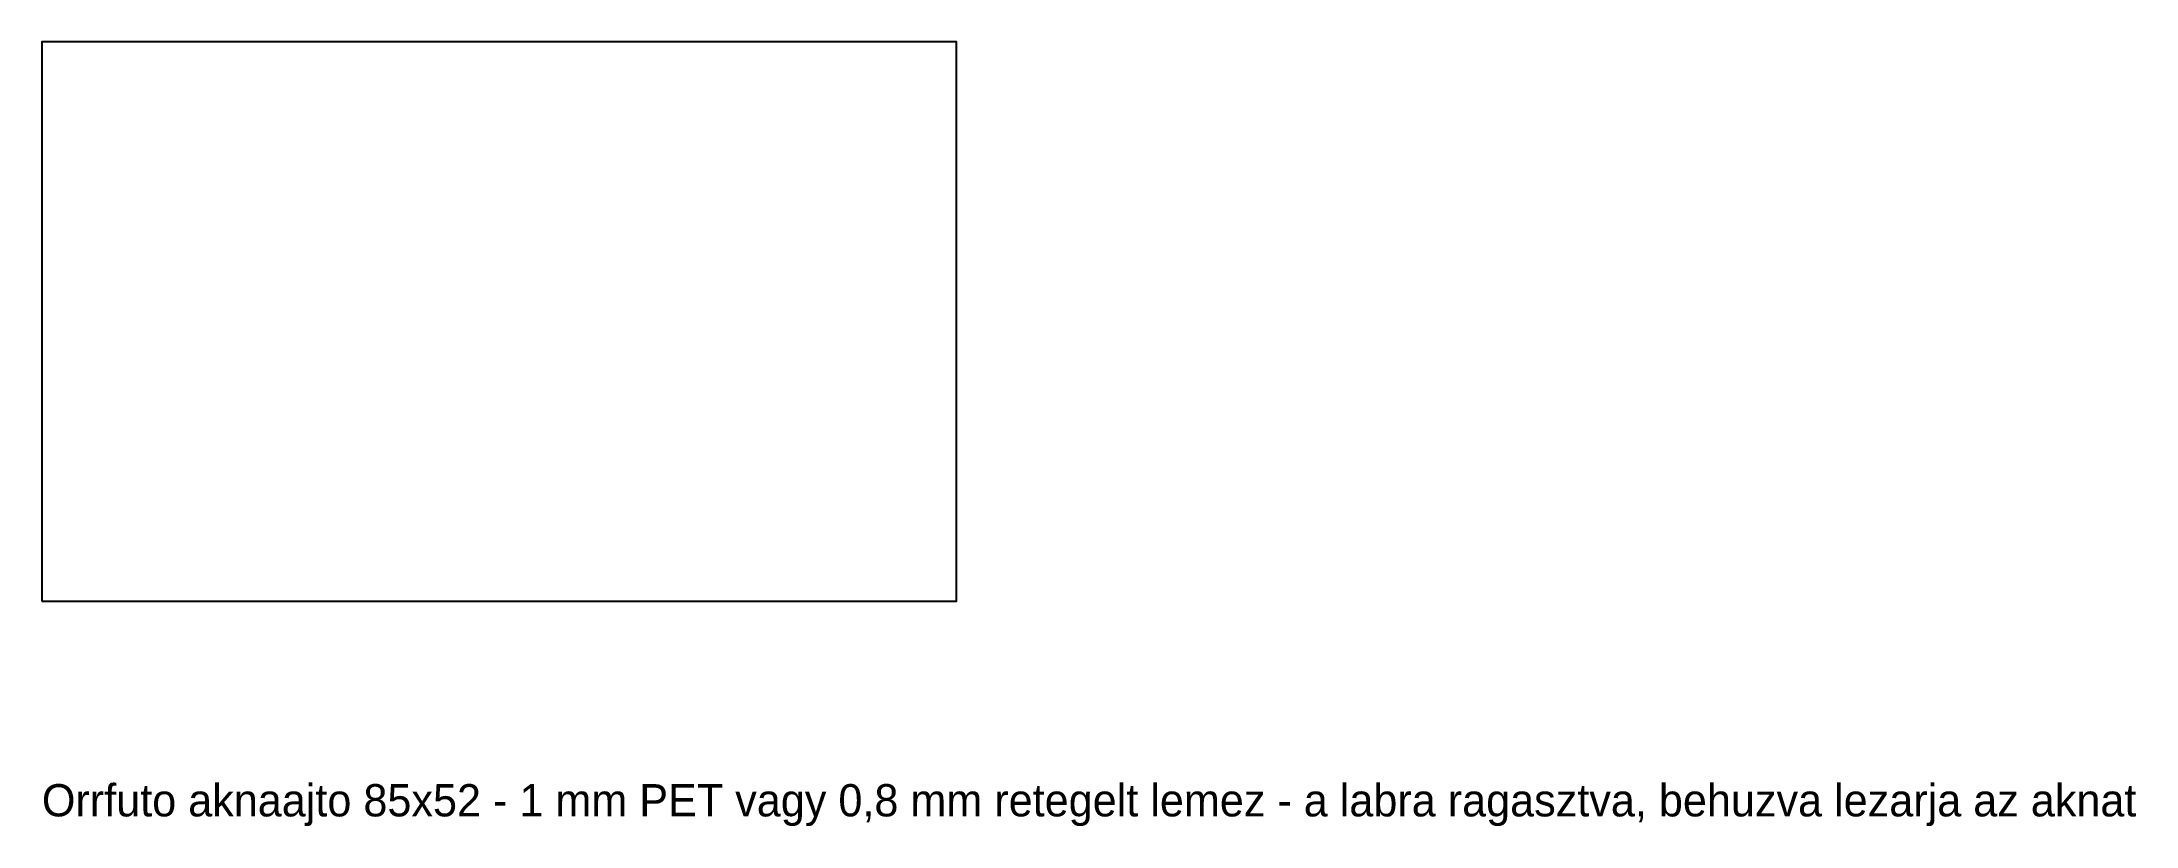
# Model space of a CAD drawing. Header units: millimetres. Extents: x 0 to 195, y -21 to 52.
import ezdxf

# ---------------------------------------------------------------- set-up
doc = ezdxf.new("R2010")
doc.units = ezdxf.units.MM
doc.layers.add('KONTUR', color=7, linetype='Continuous')
doc.layers.add('SZOVEG', color=3, linetype='Continuous')

msp = doc.modelspace()

# ---------------------------------------------------------------- linework, layer by layer
at = {"layer": 'KONTUR'}
msp.add_lwpolyline([(0, 0), (85, 0), (85, 52), (0, 52)], close=True, dxfattribs=at)

# ---------------------------------------------------------------- texts
at = {"layer": 'SZOVEG'}
msp.add_text('Orrfuto aknaajto 85x52 - 1 mm PET vagy 0,8 mm retegelt lemez - a labra ragasztva, behuzva lezarja az aknat', height=3, dxfattribs=at).set_placement((0, -20))

doc.saveas('drawing.dxf')
